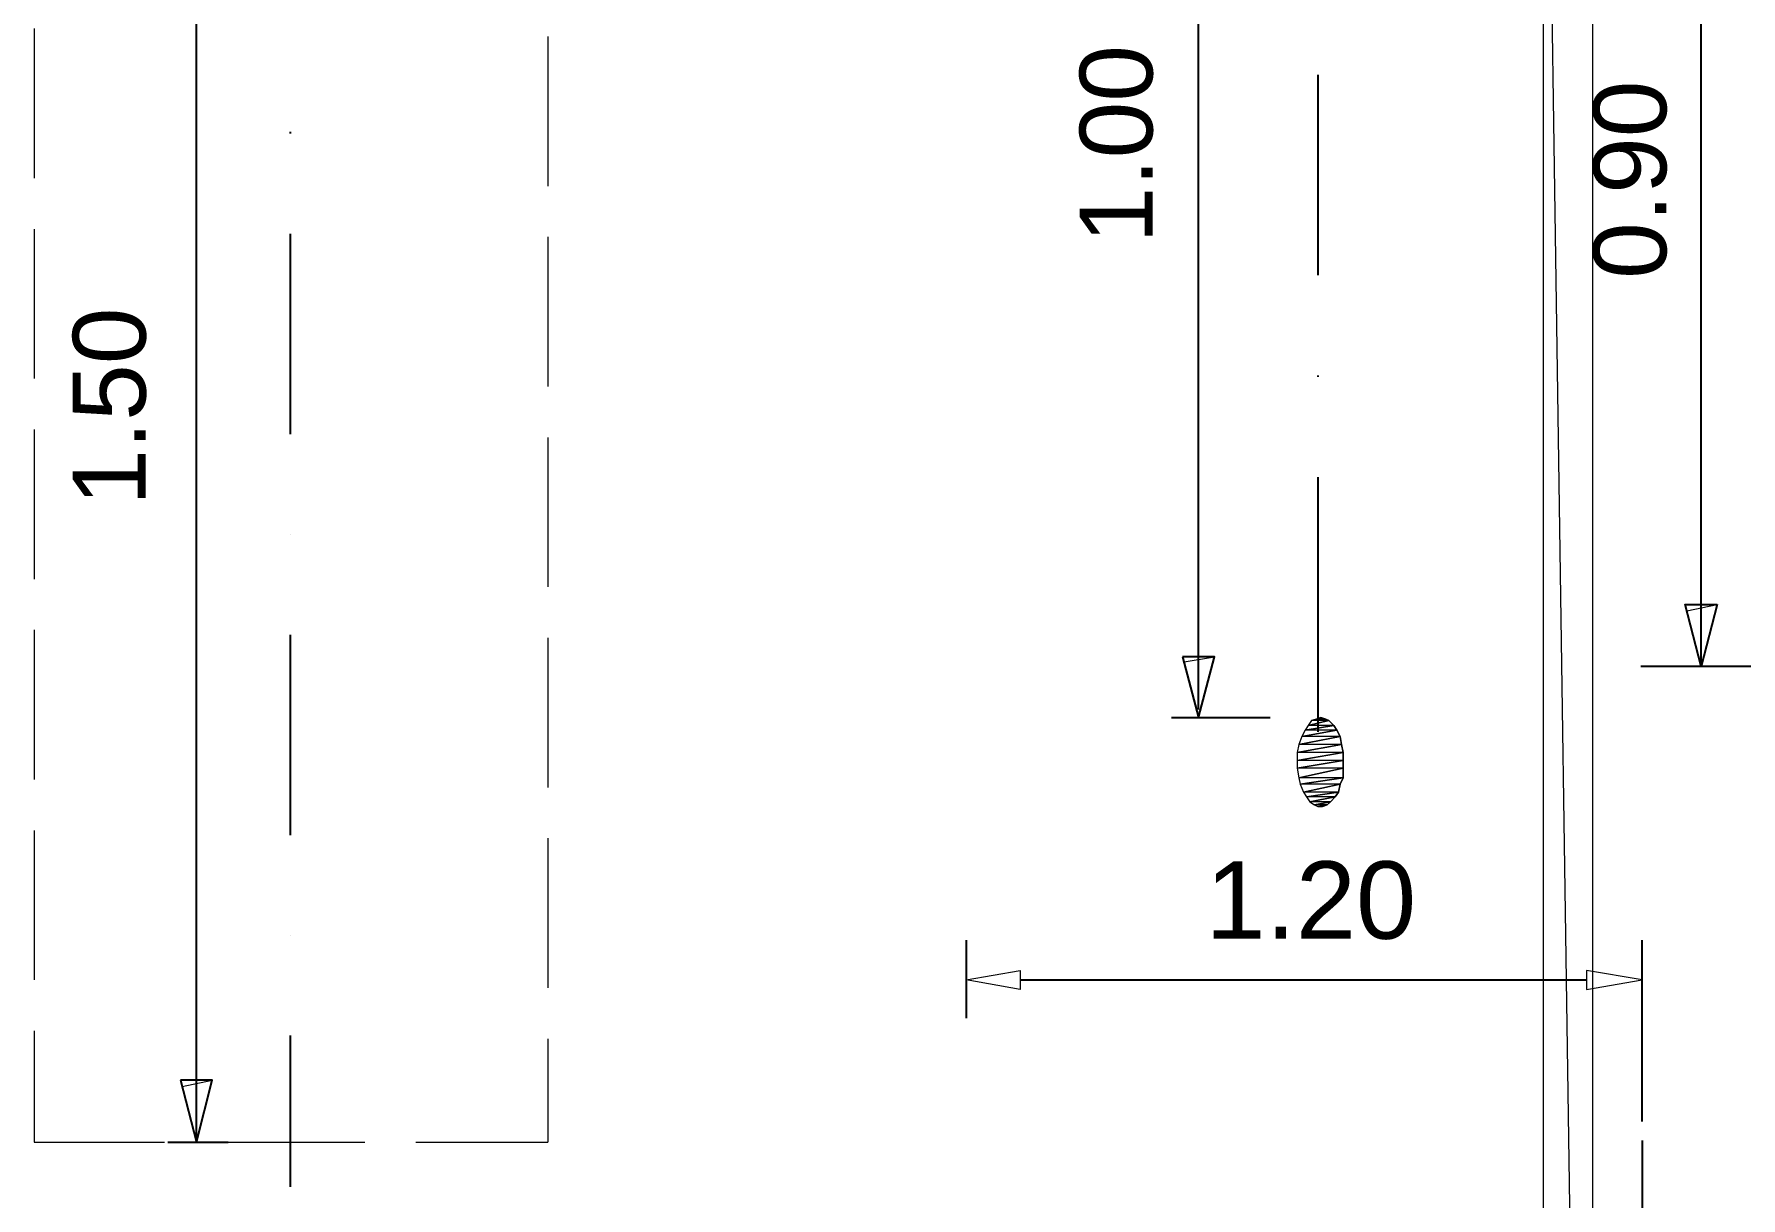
# Model space of a CAD drawing. Header units: inches. Extents: x 2 to 859, y 1 to 607.
# Drawn here: x 127.4 to 197.2, y 379.1 to 426.7 of the extents above; entities that cross this region are included whole.
import ezdxf

# ---------------------------------------------------------------- set-up
doc = ezdxf.new("R2010")
doc.units = ezdxf.units.IN
doc.header["$MEASUREMENT"] = 0
doc.layers.add('PDF_Geometry', color=7, linetype='Continuous', true_color=0x00b8b8)
doc.layers.add('PDF_Text', color=7, linetype='Continuous')
doc.styles.add('PDF Arial', font='arial.ttf')

msp = doc.modelspace()

# ---------------------------------------------------------------- linework, layer by layer
at = {"layer": 'PDF_Geometry', "color": 1, "lineweight": 0}
for points in [[(191.147, 452.721), (189.131, 450.77), (191.147, 314.195), (191.147, 452.721)], [(189.131, 450.77), (191.147, 314.195), (189.131, 316.211), (189.131, 450.77)]]:
    msp.add_lwpolyline(points, dxfattribs=at)
at = {"layer": 'PDF_Geometry', "color": 7, "lineweight": 25}
for points in [[(134.046, 381.377), (134.046, 441.6)], [(175.019, 399.067), (175.019, 440.95)], [(195.57, 400.823), (195.57, 440.885)], [(179.896, 425.016), (179.896, 416.822)], [(137.883, 422.675), (137.883, 422.61)], [(137.883, 418.513), (137.883, 410.318)], [(179.896, 412.724), (179.896, 412.659)], [(179.896, 408.562), (179.896, 398.156)], [(137.883, 406.221), (137.883, 406.221)], [(196.22, 403.359), (195.57, 400.823), (194.92, 403.359), (196.22, 403.359)], [(137.883, 402.124), (137.883, 393.929)], [(174.368, 401.213), (175.019, 398.742), (175.669, 401.213), (174.368, 401.213)], [(201.553, 400.823), (193.099, 400.823)], [(173.913, 398.742), (177.945, 398.742)], [(137.883, 389.832), (137.883, 389.832)], [(165.523, 389.637), (165.523, 386.45)], [(193.164, 382.223), (193.164, 389.637)], [(167.735, 388.011), (190.887, 388.011)], [(137.883, 385.735), (137.883, 379.556)], [(133.396, 383.914), (134.046, 381.377), (134.696, 383.914), (133.396, 383.914)], [(132.875, 381.377), (135.347, 381.377)], [(193.164, 381.442), (193.164, 374.678)]]:
    msp.add_lwpolyline(points, dxfattribs=at)
at = {"layer": 'PDF_Geometry', "color": 30, "lineweight": 20}
for points in [[(127.412, 426.902), (127.412, 420.789)], [(148.419, 426.577), (148.419, 420.464)], [(127.412, 418.708), (127.412, 412.594)], [(148.419, 418.383), (148.419, 412.269)], [(127.412, 410.513), (127.412, 404.4)], [(148.419, 410.188), (148.419, 404.075)], [(127.412, 402.319), (127.412, 396.205)], [(148.419, 401.994), (148.419, 395.88)], [(127.412, 394.124), (127.412, 388.011)], [(148.419, 393.799), (148.419, 387.686)], [(127.412, 385.93), (127.412, 381.377)], [(148.419, 385.604), (148.419, 381.377)], [(127.412, 381.377), (132.745, 381.377)], [(134.826, 381.377), (140.94, 381.377)], [(143.021, 381.377), (148.419, 381.377)]]:
    msp.add_lwpolyline(points, dxfattribs=at)
at = {"layer": 'PDF_Geometry', "color": 3, "lineweight": 0}
for points in [[(194.92, 403.359), (194.985, 403.099), (196.22, 403.359), (194.92, 403.359)], [(194.985, 403.099), (196.22, 403.359), (195.57, 400.823), (194.985, 403.099)], [(174.368, 401.213), (174.433, 401.018), (175.669, 401.213), (174.368, 401.213)], [(174.433, 401.018), (175.669, 401.213), (175.019, 398.742), (174.433, 401.018)], [(133.396, 383.914), (133.461, 383.653), (134.696, 383.914), (133.396, 383.914)], [(133.461, 383.653), (134.696, 383.914), (134.046, 381.377), (133.461, 383.653)]]:
    msp.add_lwpolyline(points, dxfattribs=at)
at = {"layer": 'PDF_Geometry', "color": 4, "lineweight": 20}
msp.add_lwpolyline([(180.026, 398.742), (179.831, 398.677), (179.636, 398.612), (179.506, 398.417), (179.376, 398.221), (179.246, 397.961), (179.116, 397.636), (179.051, 397.311), (179.051, 396.986), (179.051, 396.661), (179.116, 396.27), (179.181, 396.01), (179.311, 395.685), (179.441, 395.49), (179.571, 395.295), (179.766, 395.165), (179.896, 395.1), (180.091, 395.1), (180.286, 395.165), (180.417, 395.295), (180.612, 395.49), (180.742, 395.685), (180.807, 396.01), (180.937, 396.27), (180.937, 396.661), (180.937, 396.986), (180.937, 397.311), (180.872, 397.636), (180.807, 397.961), (180.677, 398.221), (180.547, 398.417), (180.352, 398.612), (180.221, 398.677), (180.026, 398.742)], dxfattribs=at)
at = {"layer": 'PDF_Geometry', "color": 4, "lineweight": 0}
for points in [[(180.352, 398.612), (180.352, 398.612), (179.506, 398.417), (180.352, 398.612)], [(180.352, 398.612), (179.506, 398.417), (180.352, 398.612)], [(179.506, 398.417), (180.352, 398.612), (179.636, 398.612), (179.506, 398.417)], [(180.547, 398.417), (179.506, 398.417), (180.352, 398.612), (180.547, 398.417)], [(180.221, 398.677), (180.221, 398.677), (179.636, 398.612), (180.221, 398.677)], [(180.221, 398.677), (179.636, 398.612), (180.221, 398.677)], [(179.636, 398.612), (180.221, 398.677), (179.831, 398.677), (179.636, 398.612)], [(180.352, 398.612), (179.636, 398.612), (180.221, 398.677), (180.352, 398.612)], [(179.831, 398.677), (180.026, 398.742), (180.026, 398.742), (179.831, 398.677)], [(180.221, 398.677), (179.831, 398.677), (180.026, 398.742), (180.221, 398.677)], [(180.807, 397.961), (180.807, 397.961), (179.116, 397.636), (180.807, 397.961)], [(180.807, 397.961), (179.116, 397.636), (180.807, 397.961)], [(179.116, 397.636), (180.807, 397.961), (179.246, 397.961), (179.116, 397.636)], [(180.872, 397.636), (179.116, 397.636), (180.807, 397.961), (180.872, 397.636)], [(180.677, 398.221), (180.677, 398.221), (179.246, 397.961), (180.677, 398.221)], [(180.677, 398.221), (179.246, 397.961), (180.677, 398.221)], [(179.246, 397.961), (180.677, 398.221), (179.376, 398.221), (179.246, 397.961)], [(180.807, 397.961), (179.246, 397.961), (180.677, 398.221), (180.807, 397.961)], [(180.547, 398.417), (180.547, 398.417), (179.376, 398.221), (180.547, 398.417)], [(180.547, 398.417), (179.376, 398.221), (180.547, 398.417)], [(179.376, 398.221), (180.547, 398.417), (179.506, 398.417), (179.376, 398.221)], [(180.677, 398.221), (179.376, 398.221), (180.547, 398.417), (180.677, 398.221)], [(180.872, 397.636), (180.872, 397.636), (179.051, 397.311), (180.872, 397.636)], [(180.872, 397.636), (179.051, 397.311), (180.872, 397.636)], [(179.051, 397.311), (180.872, 397.636), (179.116, 397.636), (179.051, 397.311)], [(180.937, 397.311), (179.051, 397.311), (180.872, 397.636), (180.937, 397.311)], [(180.937, 397.311), (180.937, 397.311), (179.051, 396.986), (180.937, 397.311)], [(180.937, 397.311), (179.051, 396.986), (180.937, 397.311)], [(179.051, 396.986), (180.937, 397.311), (179.051, 397.311), (179.051, 396.986)], [(180.937, 396.986), (179.051, 396.986), (180.937, 397.311), (180.937, 396.986)], [(180.937, 396.986), (180.937, 396.986), (179.051, 396.661), (180.937, 396.986)], [(180.937, 396.986), (179.051, 396.661), (180.937, 396.986)], [(179.051, 396.661), (180.937, 396.986), (179.051, 396.986), (179.051, 396.661)], [(180.937, 396.661), (179.051, 396.661), (180.937, 396.986), (180.937, 396.661)], [(179.116, 396.27), (180.937, 396.661), (179.051, 396.661), (179.116, 396.27)], [(180.937, 396.661), (180.937, 396.661), (179.116, 396.27), (180.937, 396.661)], [(180.937, 396.661), (179.116, 396.27), (180.937, 396.661)], [(180.937, 396.27), (179.116, 396.27), (180.937, 396.661), (180.937, 396.27)], [(179.181, 396.01), (180.937, 396.27), (179.116, 396.27), (179.181, 396.01)], [(180.937, 396.27), (180.937, 396.27), (179.181, 396.01), (180.937, 396.27)], [(180.937, 396.27), (179.181, 396.01), (180.937, 396.27)], [(180.807, 396.01), (179.181, 396.01), (180.937, 396.27), (180.807, 396.01)], [(179.311, 395.685), (180.807, 396.01), (179.181, 396.01), (179.311, 395.685)], [(180.807, 396.01), (180.807, 396.01), (179.311, 395.685), (180.807, 396.01)], [(180.807, 396.01), (179.311, 395.685), (180.807, 396.01)], [(180.742, 395.685), (179.311, 395.685), (180.807, 396.01), (180.742, 395.685)], [(179.441, 395.49), (180.742, 395.685), (179.311, 395.685), (179.441, 395.49)], [(180.742, 395.685), (180.742, 395.685), (179.441, 395.49), (180.742, 395.685)], [(180.742, 395.685), (179.441, 395.49), (180.742, 395.685)], [(180.612, 395.49), (179.441, 395.49), (180.742, 395.685), (180.612, 395.49)], [(179.571, 395.295), (180.612, 395.49), (179.441, 395.49), (179.571, 395.295)], [(180.612, 395.49), (180.612, 395.49), (179.571, 395.295), (180.612, 395.49)], [(180.612, 395.49), (179.571, 395.295), (180.612, 395.49)], [(180.417, 395.295), (179.571, 395.295), (180.612, 395.49), (180.417, 395.295)], [(179.766, 395.165), (180.417, 395.295), (179.571, 395.295), (179.766, 395.165)], [(180.417, 395.295), (180.417, 395.295), (179.766, 395.165), (180.417, 395.295)], [(180.417, 395.295), (179.766, 395.165), (180.417, 395.295)], [(180.286, 395.165), (179.766, 395.165), (180.417, 395.295), (180.286, 395.165)], [(179.896, 395.1), (180.286, 395.165), (179.766, 395.165), (179.896, 395.1)], [(180.091, 395.1), (179.896, 395.1), (180.286, 395.165), (180.091, 395.1)], [(179.896, 395.1), (180.286, 395.165), (180.286, 395.165), (179.896, 395.1)], [(180.286, 395.165), (180.286, 395.165), (179.896, 395.1), (180.286, 395.165)]]:
    msp.add_lwpolyline(points, dxfattribs=at)
at = {"layer": 'PDF_Geometry', "color": 7, "lineweight": 0}
for points in [[(167.735, 388.401), (167.735, 387.621), (165.523, 388.011), (167.735, 388.401)], [(190.887, 388.401), (190.887, 387.621), (193.164, 388.011), (190.887, 388.401)]]:
    msp.add_lwpolyline(points, dxfattribs=at)

# ---------------------------------------------------------------- texts
at = {"layer": 'PDF_Text', "char_height": 2.97945, "attachment_point": 7, "rotation": 90, "style": 'PDF Arial'}
for s, insert in [('\\W1.001125;1.00', (173.183, 418.12)), ('\\W1.001136;0.90', (194.19, 416.669)), ('\\W1.001125;1.50', (132.016, 407.39))]:
    msp.add_mtext(s, dxfattribs=dict(at, insert=insert))
at = {"layer": 'PDF_Text', "insert": (175.305, 389.648), "char_height": 3.16567, "attachment_point": 7, "style": 'PDF Arial'}
msp.add_mtext('\\W1.001125;1.20', dxfattribs=at)

doc.saveas('drawing.dxf')
